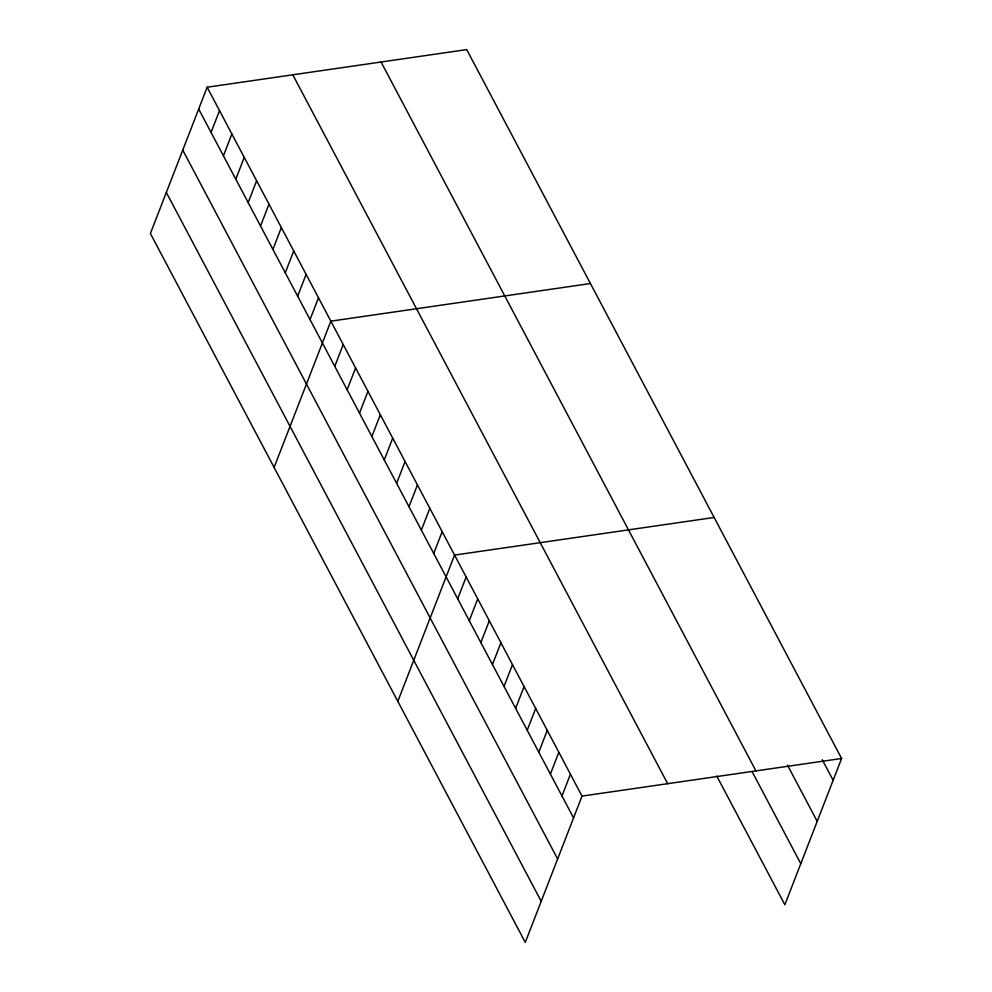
<?xml version="1.0" encoding="UTF-8"?>
<svg xmlns="http://www.w3.org/2000/svg" width="992" height="992" viewBox="0 0 992 992"><rect width="100%" height="100%" fill="white"/><g stroke="black" fill="none" stroke-linecap="round" stroke-linejoin="round"><path stroke-width="1.49" d="M207.142 87.222L150.4 233.517L525.276 942.4L582.019 796.105L207.142 87.222L466.724 49.6L841.6 758.483L784.858 904.778L716.782 776.054M211.06 132.42L219.517 110.62M223.423 155.818L231.88 134.007M235.798 179.205L244.255 157.406M248.174 202.604L256.63 180.792M260.536 225.99L268.993 204.191M272.912 249.389L281.368 227.577M285.287 272.775L293.744 250.976M297.65 296.174L306.106 274.375M310.025 319.573L318.482 297.761M274.102 467.455L330.857 321.16L590.438 283.526M334.763 366.358L343.22 344.546M347.138 389.744L355.595 367.945M359.513 413.143L367.97 391.332M371.876 436.53L380.333 414.73M384.251 459.928L392.708 438.117M396.614 483.315L405.083 461.516M408.989 506.714L417.446 484.902M421.364 530.1L429.821 508.301M433.727 553.499L442.196 531.687M397.817 701.381L454.559 555.086L714.141 517.464M457.696 598.796L466.153 576.997M469.278 620.707L477.735 598.908M480.86 642.618L489.329 620.818M492.454 664.528L500.91 642.729M504.035 686.439L512.492 664.64M515.629 708.35L524.086 686.551M527.211 730.261L535.668 708.462M538.805 752.172L547.262 730.372M550.386 774.082L558.843 752.283M561.98 795.993L570.437 774.194M582.019 796.105L841.6 758.483M822.281 759.748L833.144 780.282M787.524 765.216L817.21 821.364M381.064 62.012L755.941 770.896M752.271 771.937L800.792 863.697M292.801 74.809L667.678 783.692M198.685 109.033L573.562 817.904M182.751 150.114L557.628 858.985M166.334 192.436L541.21 901.319"/></g></svg>
